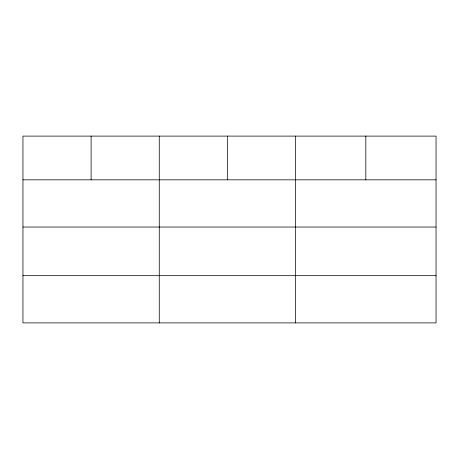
<?xml version="1.0" encoding="UTF-8"?>
<svg xmlns="http://www.w3.org/2000/svg" width="459" height="459" viewBox="0 0 459 459"><rect width="100%" height="100%" fill="white"/><g stroke="black" fill="none" stroke-linecap="round" stroke-linejoin="round"><path stroke-width="0.69" d="M436.05 227.039L436.05 136.105L22.95 136.105L22.95 322.895L436.05 322.895L436.05 227.039L22.95 227.039M22.95 179.825L436.05 179.825M22.95 275.681L436.05 275.681M365.823 136.105L365.823 179.825M295.596 136.105L295.596 322.895M227.434 136.105L227.434 179.825M159.273 136.105L159.273 322.895M91.112 136.105L91.112 179.825"/></g></svg>
